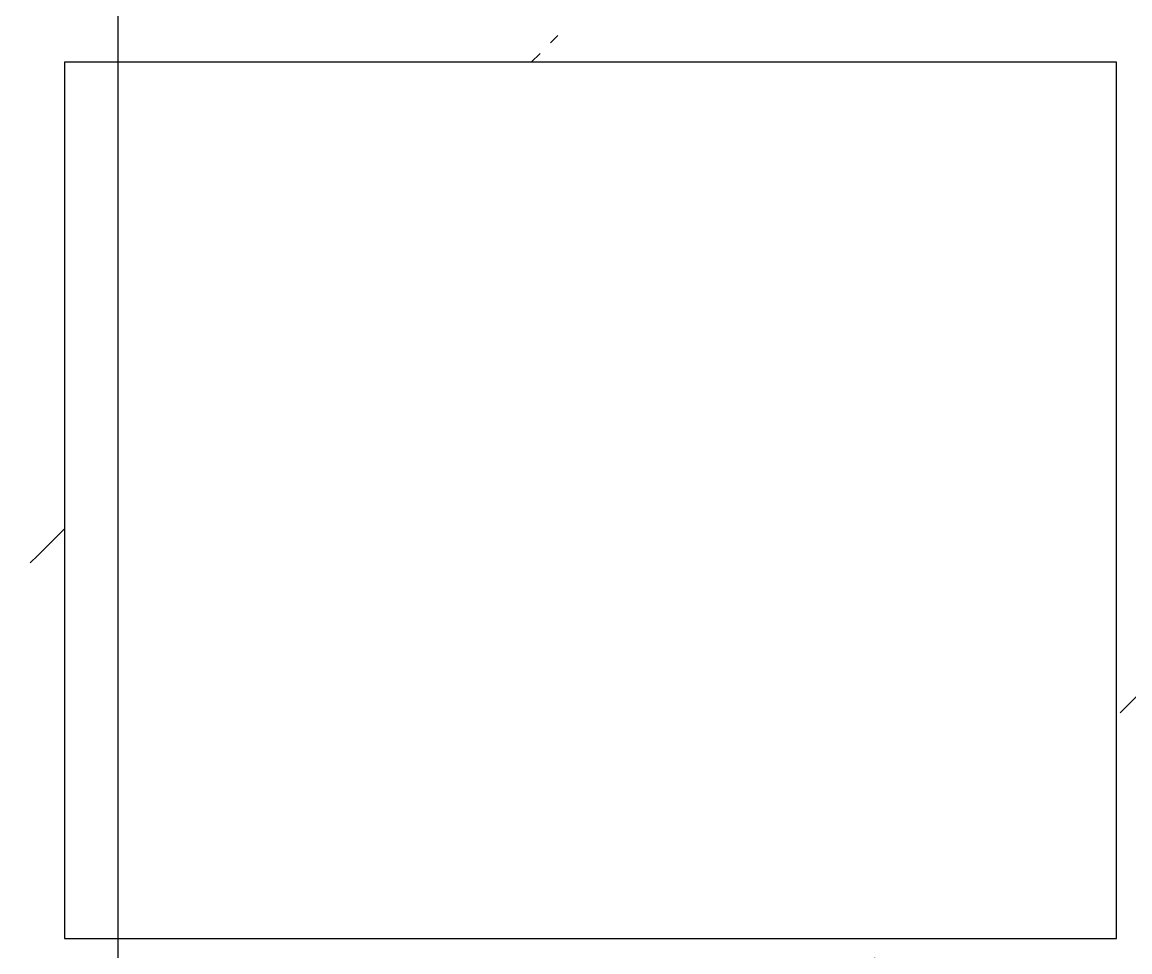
# Model space of a CAD drawing. Extents: x -15.8 to 28.7, y 37.6 to 61.4.
# Drawn here: x -12.826 to -12.195, y 42.39 to 42.921 of the extents above; entities that cross this region are included whole.
import ezdxf

# ---------------------------------------------------------------- set-up
doc = ezdxf.new("R2010")
doc.units = 0
doc.layers.add('AM_4', color=3, linetype='Continuous', lineweight=25)
doc.layers.add('AM_8', color=1, linetype='Continuous', lineweight=25)
pattern_1 = [(315, (199.7858848285435, -116.0676970257459), (0.3535533905932739, 0.3535533905932738), [])]

# ---------------------------------------------------------------- blocks, each defined once
blk = doc.blocks.new('A$C4BE507A0')
at = {"layer": 'AM_8'}
h = blk.add_hatch(dxfattribs=at)
h.set_pattern_fill('_U', color=256, scale=0.5, angle=-44.99999999999999, style=0, pattern_type=0)
h.set_pattern_definition(pattern_1)
edge = h.paths.add_edge_path()
edge.add_line((0.0094999915762344, 0.1919999999999788), (0.0094999915763252, 0.6210000000005892))
edge.add_line((0.0094999915763196, 0.6210000000006062), (0.5399999915763033, 0.6210000000006063))
edge.add_line((0.539999991576309, 0.6210000000006062), (0.5399999915763091, -0.0094999999993775))
edge.add_line((0.539999991576309, -0.0094999999993775), (0.0094999915763253, -0.0094999999993776))
edge.add_line((0.0094999915763196, -0.0094999999993775), (0.0094999915762287, 0.0257500000005734))
edge.add_line((0.0094999915762344, 0.0257500000005564), (0.0094999915762344, 0.1194999999999879))
edge.add_line((0.0094999915762344, 0.1194999999999879), (0.0002500000000452, 0.1194999999999879))
edge.add_line((0.0002500000000509, 0.1194999999999879), (0.0002500000000509, 0.1167999999998017))
edge.add_line((0.0002500000000509, 0.116799999999813), (-0.0069499999996424, 0.116799999999813))
edge.add_arc((-0.0069499999996481, 0.1205999999997971), 0.0037999999999784, -179.99999999965712, -90, ccw=False)
edge.add_line((-0.0107499999996321, 0.1205999999997687), (-0.0107499999994957, 0.1232398444316743))
edge.add_arc((-0.0070000137488933, 0.1232499999120478), 0.0037500000018099, 179.999999943721, 180.1551644999873, ccw=False)
edge.add_line((-0.0107500137507088, 0.1232499999157142), (-0.0107500137507088, 0.123249999663102))
edge.add_arc((-0.0070000137488933, 0.1232499999120478), 0.0037500000018099, 180.0000038033503, 180.1551644999872)
edge.add_line((-0.0107499999995184, 0.12323984443168), (-0.0107499999996549, 0.1205999999997743))
edge.add_arc((-0.0069499999996481, 0.1205999999997971), 0.0038000000000011, 180.0000000003428, 270)
edge.add_line((-0.0069499999996481, 0.116799999999813), (0.0002500000000452, 0.116799999999813))
edge.add_line((0.0002500000000509, 0.116799999999813), (0.0002500000000509, 0.1469999999999175))
edge.add_line((0.0002500000000509, 0.1469999999999061), (0.0094999915762401, 0.1469999999999061))
edge.add_line((0.0094999915762344, 0.1469999999999061), (0.0094999915762344, 0.1645000000000607))
edge.add_line((0.0094999915762344, 0.1645000000000607), (0.0002500000000452, 0.1645000000000607))
edge.add_line((0.0002500000000509, 0.1645000000000607), (0.0002500000000509, 0.1617999999998972))
edge.add_line((0.0002500000000509, 0.1617999999999142), (-0.0069499999997333, 0.1617999999998915))
edge.add_arc((-0.0069499999997333, 0.1655999999998698), 0.0037999999999784, -179.99999999965712, -90, ccw=False)
edge.add_line((-0.0107499999997458, 0.1655999999998414), (-0.0107499999996094, 0.1682398444653302))
edge.add_arc((-0.007000013748609, 0.1682499999121205), 0.0037500000020828, 179.9999999440684, 180.1551639872097, ccw=False)
edge.add_line((-0.0107500137507088, 0.1682499999157869), (-0.0107500137507088, 0.1682499996629474))
edge.add_arc((-0.007000013748609, 0.1682499999121205), 0.0037500000020828, 180.0000038071718, 180.1551639872096)
edge.add_line((-0.0107499999996037, 0.1682398444653188), (-0.0107499999997401, 0.1655999999998301))
edge.add_arc((-0.0069499999997333, 0.1655999999998698), 0.0038000000000011, 180.0000000003428, 270)
edge.add_line((-0.0069499999997333, 0.1617999999998858), (0.0002500000000509, 0.1617999999999085))
edge.add_line((0.0002500000000509, 0.1617999999999142), (0.0002500000000509, 0.1919999999999959))
edge.add_line((0.0002500000000509, 0.1919999999999788), (0.0094999915762401, 0.1919999999999788))
h.paths.add_polyline_path([(0.0247499915763569, 0.1020000000006291), (0.0247499915763569, 0.1195000000006132), (0.0137499915763328, 0.1195000000006132), (0.0137499915763328, 0.1470000000006166), (0.0247499915763569, 0.1470000000006166), (0.0247499915763569, 0.1645000000006291), (0.0137499915763328, 0.1645000000006291), (0.0137499915763328, 0.1920000000006041), (0.0247499915763569, 0.1920000000006041), (0.0247499915763569, 0.2095000000006166), (0.0137499915763328, 0.2095000000006166), (0.013749991576276, 0.2545000000006325), (0.0247499915763569, 0.2545000000006325), (0.0247499915763569, 0.2720000000006166), (0.0187499915762999, 0.2720000000005882), (0.013749991576276, 0.2720000000005882), (0.013749991576276, 0.2995000000005916), (0.0187499915762999, 0.2995000000005916), (0.0247499915763569, 0.29950000000062), (0.0247499915763569, 0.3170000000006325), (0.013749991576276, 0.3170000000006325), (0.013749991576276, 0.3445000000005791), (0.0187499915762999, 0.3445000000005791), (0.0247499915763569, 0.3445000000006075), (0.0247499915763569, 0.36200000000062), (0.0187499915762999, 0.3620000000005916), (0.013749991576276, 0.3620000000005916), (0.0137499915763328, 0.3895000000006519), (0.0247499915763569, 0.3895000000006519), (0.0247499915763569, 0.4070000000006076), (0.0187499915762999, 0.4070000000005792), (0.013749991576276, 0.4070000000005792), (0.013749991576276, 0.4345000000005826), (0.0187499915762999, 0.4345000000005826), (0.0247499915763569, 0.434500000000611), (0.0247499915763569, 0.4520000000006519), (0.0187499915762999, 0.4520000000006235), (0.013749991576276, 0.4520000000006235), (0.013749991576276, 0.4795000000006269), (0.0247499915763001, 0.4795000000006269), (0.0247499915763569, 0.497000000000611), (0.0187499915762999, 0.4970000000005826), (0.013749991576276, 0.4970000000005826), (0.013749991576276, 0.5245000000006144), (0.0187499915762999, 0.5245000000006144), (0.0247499915763569, 0.5245000000006428), (0.0247499915763001, 0.5420000000006269), (0.013749991576276, 0.5420000000006269), (0.013749991576276, 0.5907500000005826), (0.0187499915762999, 0.590750000000611), (0.0187499915762999, 0.6117500000005976), (0.0397499915763149, 0.6117500000005976), (0.0397499915763149, 0.6167500000006215), (0.0664999915763076, 0.6167500000006215), (0.0664999915763076, 0.6057500000005973), (0.0839999915762633, 0.6057500000005973), (0.0839999915763201, 0.611750000000626), (0.0839999915762633, 0.6167500000006215), (0.1114999915762951, 0.6167500000006215), (0.1114999915762951, 0.6057500000005973), (0.1289999915762507, 0.6057500000006258), (0.1289999915763076, 0.6117500000005976), (0.1289999915763076, 0.6167500000006215), (0.1564999915762542, 0.6167500000006215), (0.1564999915762542, 0.6057500000005973), (0.1739999915762951, 0.6057500000005973), (0.1739999915763235, 0.611750000000626), (0.1739999915762951, 0.6167500000006215), (0.2014999915762985, 0.6167500000006215), (0.2014999915763269, 0.611750000000626), (0.2014999915762985, 0.6057500000005973), (0.2189999915762542, 0.6057500000005973), (0.218999991576311, 0.611750000000626), (0.2189999915762542, 0.6167500000006215), (0.246499991576286, 0.6167500000006215), (0.2464999915763144, 0.611750000000626), (0.246499991576286, 0.6057500000005973), (0.2639999915762985, 0.6057500000005973), (0.2639999915763269, 0.611750000000626), (0.2639999915762985, 0.6167500000006215), (0.2914999915763019, 0.6167500000006215), (0.2914999915763019, 0.6057500000005973), (0.308999991576286, 0.6057500000005973), (0.308999991576286, 0.6167500000006215), (0.3364999915762894, 0.6167500000006215), (0.3364999915763178, 0.611750000000626), (0.3364999915762894, 0.6057500000005973), (0.3539999915763019, 0.6057500000005973), (0.3539999915763019, 0.6167500000006215), (0.3814999915762769, 0.6167500000006215), (0.3814999915763053, 0.611750000000626), (0.3814999915762769, 0.6057500000005973), (0.3989999915763178, 0.6057500000006258), (0.3989999915763178, 0.616750000000593), (0.4264999915763497, 0.616750000000593), (0.4264999915763497, 0.6057500000006258), (0.4439999915763054, 0.6057500000006258), (0.4439999915763054, 0.616750000000593), (0.4714999915763088, 0.616750000000593), (0.4714999915763088, 0.6057500000006258), (0.4889999915763497, 0.6057500000006258), (0.4889999915763497, 0.616750000000593), (0.5097499915762853, 0.616750000000593), (0.5097499915762853, 0.611750000000626), (0.5307499915762435, 0.611750000000626), (0.5307499915762435, 0.590750000000611), (0.5357499915763242, 0.590750000000611), (0.5357499915763242, 0.5320000000006077), (0.524749991576357, 0.5320000000006077), (0.524749991576357, 0.5145000000006235), (0.5357499915763242, 0.5145000000006235), (0.5357499915763242, 0.4870000000006201), (0.524749991576357, 0.4870000000006201), (0.524749991576357, 0.4695000000006076), (0.5357499915763242, 0.4695000000006076), (0.5357499915763242, 0.4420000000006042), (0.524749991576357, 0.4420000000006042), (0.524749991576357, 0.4245000000006201), (0.5357499915763242, 0.4245000000006201), (0.5357499915763242, 0.3970000000006166), (0.524749991576357, 0.3970000000006166), (0.524749991576357, 0.3795000000006041), (0.5357499915763242, 0.3795000000006041), (0.5357499915763242, 0.3520000000006291), (0.524749991576357, 0.3520000000006291), (0.524749991576357, 0.3345000000006166), (0.5357499915763242, 0.3345000000006166), (0.5357499915763242, 0.2895000000006291), (0.524749991576357, 0.2895000000006291), (0.524749991576357, 0.2720000000006166), (0.5357499915763242, 0.2720000000006166), (0.5357499915763242, 0.2445000000006132), (0.524749991576357, 0.2445000000006132), (0.524749991576357, 0.2270000000006291), (0.5307499915762435, 0.2270000000006291), (0.5357499915763242, 0.2270000000006007), (0.5357499915763242, 0.1995000000005689), (0.5307499915762435, 0.1995000000006257), (0.524749991576357, 0.1995000000006257), (0.524749991576357, 0.1820000000006132), (0.5357499915763242, 0.1820000000006132), (0.5357499915763242, 0.1545000000006098), (0.524749991576357, 0.1545000000006098), (0.524749991576357, 0.1370000000006257), (0.5357499915763242, 0.1370000000006257), (0.5357499915763242, 0.1095000000006223), (0.524749991576357, 0.1095000000006223), (0.524749991576357, 0.0920000000006098), (0.5357499915763242, 0.0920000000006098), (0.5357499915763242, 0.0257500000006132), (0.5307499915762435, 0.0257500000006132), (0.5307499915762435, -0.0002499999993688), (0.5097499915762853, -0.0002499999993688), (0.5097499915762853, -0.0052499999993927), (0.4859999915763069, -0.0052499999993927), (0.4859999915763069, 0.0057500000006314), (0.4684999915762944, 0.0057500000006314), (0.4684999915762944, -0.0052499999993927), (0.440999991576291, -0.0052499999993927), (0.440999991576291, 0.0057500000006314), (0.4234999915763069, 0.0057500000006314), (0.4234999915763069, -0.0052499999993927), (0.3959999915763035, -0.0052499999993927), (0.3959999915763035, 0.0057500000006314), (0.378499991576291, 0.0057500000006314), (0.378499991576291, -0.0052499999993927), (0.350999991576316, -0.0052499999993927), (0.350999991576316, 0.0057500000006314), (0.3334999915763035, 0.0057500000006314), (0.3334999915763035, -0.0052499999993927), (0.3059999915763569, -0.0052499999993927), (0.3059999915763569, 0.0057500000006314), (0.288499991576316, 0.0057500000006314), (0.288499991576316, -0.0052499999993927), (0.2609999915763126, -0.0052499999993927), (0.2609999915763126, 0.0057500000006314), (0.2434999915763569, 0.0057500000006314), (0.2434999915763569, -0.0052499999993927), (0.2159999915762398, -0.0052499999993927), (0.2159999915762398, 0.0057500000006314), (0.1984999915763126, 0.0057500000006314), (0.1984999915763126, -0.0052499999993927), (0.1709999915763092, -0.0052499999993927), (0.1709999915763092, 0.0057500000006314), (0.1534999915762398, 0.0057500000006314), (0.1534999915762398, -0.0052499999993927), (0.1259999915763217, -0.0052499999993927), (0.1259999915763217, 0.0057500000006314), (0.1084999915763092, 0.0057500000006314), (0.1084999915763092, -0.0052499999993927), (0.0809999915763342, -0.0052499999993927), (0.0809999915763342, 0.0057500000006314), (0.0634999915763217, 0.0057500000006314), (0.0634999915763217, -0.0052499999993927), (0.039749991576258, -0.0052499999993927), (0.039749991576258, -0.0002499999993688), (0.0187499915762999, -0.0002499999993688), (0.0187499915762999, 0.0257500000006132), (0.0137499915763328, 0.0257500000006132), (0.0137499915763328, 0.1020000000006291)], flags=16)
h = blk.add_hatch(dxfattribs=at)
h.set_pattern_fill('_U', color=256, scale=0.5, angle=-44.99999999999999, style=0, pattern_type=0)
h.set_pattern_definition(pattern_1)
edge = h.paths.add_edge_path()
edge.add_line((0.0094999915762344, 0.1919999999999788), (0.0094999915762344, 0.2095000000001335))
edge.add_line((0.0094999915762344, 0.2095000000001335), (0.0002500000000452, 0.2095000000001335))
edge.add_line((0.0002500000000509, 0.2095000000001335), (0.0002500000000509, 0.2067999999999472))
edge.add_line((0.0002500000000509, 0.2067999999999586), (-0.0069499999997333, 0.2067999999999586))
edge.add_arc((-0.0069499999997333, 0.2105999999999426), 0.0037999999999784, -179.99999999965712, -90, ccw=False)
edge.add_line((-0.0107499999997458, 0.2105999999999142), (-0.0107499999996094, 0.2132398444654029))
edge.add_arc((-0.0070000137507691, 0.2132499999158597), 0.0037499999999554, 180.1551640432295, 270.0000038624086)
edge.add_line((-0.007000013497958, 0.2094999999158631), (-0.0057500137506793, 0.2095000000001278))
edge.add_line((-0.005750013750685, 0.2095000000001335), (0.0094999915762401, 0.2095000000001335))
edge.add_line((0.0094999915762344, 0.2095000000001335), (0.0094999915764617, 0.2544962659157761))
edge.add_line((0.0094999915764618, 0.2544962659157761), (0.0094999915763252, 0.6210000000005892))
edge.add_line((0.0094999915763196, 0.6210000000006062), (0.5399999915763033, 0.6210000000006063))
edge.add_line((0.539999991576309, 0.6210000000006062), (0.5399999915763091, -0.0094999999993775))
edge.add_line((0.539999991576309, -0.0094999999993775), (0.0094999915763253, -0.0094999999993776))
edge.add_line((0.0094999915763196, -0.0094999999993775), (0.0094999915762287, 0.0257500000005734))
edge.add_line((0.0094999915762344, 0.0257500000005564), (0.0094999915762344, 0.1194999999999879))
edge.add_line((0.0094999915762344, 0.1194999999999879), (0.0002500000000452, 0.1194999999999879))
edge.add_line((0.0002500000000509, 0.1194999999999879), (0.0002500000000055, 0.1167999999998017))
edge.add_line((0.0002499999999941, 0.116799999999813), (-0.0069499999996538, 0.116799999999813))
edge.add_arc((-0.0069499999996481, 0.1205999999997971), 0.0037999999999784, -179.99999999965712, -90, ccw=False)
edge.add_line((-0.0107499999996321, 0.1205999999997687), (-0.0107499999994957, 0.1232398444316743))
edge.add_arc((-0.0070000137488933, 0.1232499999120478), 0.0037500000018099, 179.999999943721, 180.1551644999873, ccw=False)
edge.add_line((-0.0107500137507088, 0.1232499999157142), (-0.0107500137507088, 0.123249999663102))
edge.add_arc((-0.0070000137488933, 0.1232499999120478), 0.0037500000018099, 180.0000038033503, 180.1551644999872)
edge.add_line((-0.0107499999995184, 0.12323984443168), (-0.0107499999996549, 0.1205999999997743))
edge.add_arc((-0.0069499999996481, 0.1205999999997971), 0.0038000000000011, 180.0000000003428, 270)
edge.add_line((-0.0069499999996481, 0.116799999999813), (0.0002499999999998, 0.116799999999813))
edge.add_line((0.0002499999999941, 0.116799999999813), (0.0002500000000396, 0.1194999999999993))
edge.add_line((0.0002500000000509, 0.1194999999999879), (0.0002500000000509, 0.1469999999999061))
edge.add_line((0.0002500000000509, 0.1469999999999061), (0.0094999915762401, 0.1469999999999061))
edge.add_line((0.0094999915762344, 0.1469999999999061), (0.0094999915762344, 0.1645000000000607))
edge.add_line((0.0094999915762344, 0.1645000000000607), (0.0002500000000452, 0.1645000000000607))
edge.add_line((0.0002500000000509, 0.1645000000000607), (0.0002500000000509, 0.1617999999998972))
edge.add_line((0.0002500000000509, 0.1617999999999142), (-0.0069499999997333, 0.1617999999998915))
edge.add_arc((-0.0069499999997333, 0.1655999999998698), 0.0037999999999784, -179.99999999965712, -90, ccw=False)
edge.add_line((-0.0107499999997458, 0.1655999999998414), (-0.0107499999996094, 0.1682398444653302))
edge.add_arc((-0.007000013748609, 0.1682499999121205), 0.0037500000020828, 179.9999999440684, 180.1551639872097, ccw=False)
edge.add_line((-0.0107500137507088, 0.1682499999157869), (-0.0107500137507088, 0.1682499996629474))
edge.add_arc((-0.007000013748609, 0.1682499999121205), 0.0037500000020828, 180.0000038071718, 180.1551639872096)
edge.add_line((-0.0107499999996037, 0.1682398444653188), (-0.0107499999997401, 0.1655999999998301))
edge.add_arc((-0.0069499999997333, 0.1655999999998698), 0.0038000000000011, 180.0000000003428, 270)
edge.add_line((-0.0069499999997333, 0.1617999999998858), (0.0002500000000509, 0.1617999999999085))
edge.add_line((0.0002500000000509, 0.1617999999999142), (0.0002500000000509, 0.1919999999999959))
edge.add_line((0.0002500000000509, 0.1919999999999788), (0.0094999915762401, 0.1919999999999788))
h.paths.add_polyline_path([(0.0137499915763328, 0.1470000000006166), (0.0247499915763569, 0.1470000000006166), (0.0247499915763569, 0.1645000000006291), (0.0137499915763328, 0.1645000000006291), (0.0137499915763328, 0.1920000000006041), (0.0247499915763569, 0.1920000000006041), (0.0247499915763569, 0.2095000000006166), (0.0137499915763328, 0.2095000000006166), (0.0137499915763328, 0.2545000000006041), (0.0187499915762999, 0.2545000000006041), (0.0247499915763569, 0.2545000000006325), (0.0247499915763569, 0.2720000000006166), (0.0137499915763328, 0.2720000000006166), (0.0137499915763328, 0.29950000000062), (0.0247499915763569, 0.29950000000062), (0.0247499915763569, 0.3170000000006325), (0.0187499915762999, 0.3170000000006325), (0.0137499915763328, 0.3170000000006041), (0.0137499915763328, 0.3445000000006075), (0.0247499915763569, 0.3445000000006075), (0.0247499915763569, 0.36200000000062), (0.0137499915763328, 0.36200000000062), (0.0137499915763328, 0.3895000000006519), (0.0247499915763569, 0.3895000000006519), (0.0247499915763569, 0.4070000000006076), (0.0137499915763328, 0.4070000000006076), (0.0137499915763328, 0.434500000000611), (0.0247499915763569, 0.434500000000611), (0.0247499915763569, 0.4520000000006519), (0.0137499915763328, 0.4520000000006519), (0.0137499915763328, 0.4795000000005985), (0.0187499915762999, 0.4795000000005985), (0.0247499915763001, 0.4795000000006269), (0.0247499915763569, 0.497000000000611), (0.0137499915763328, 0.497000000000611), (0.0137499915763328, 0.5245000000006428), (0.0247499915763569, 0.5245000000006428), (0.0247499915763001, 0.5420000000006269), (0.0187499915762999, 0.5420000000006269), (0.0137499915763328, 0.5420000000005984), (0.0137499915763328, 0.590750000000611), (0.0187499915762999, 0.590750000000611), (0.0187499915762999, 0.611750000000626), (0.039749991576258, 0.611750000000626), (0.039749991576258, 0.616750000000593), (0.0664999915762508, 0.616750000000593), (0.0664999915762508, 0.6057500000006258), (0.0839999915762633, 0.6057500000005973), (0.0839999915763201, 0.611750000000626), (0.0839999915763201, 0.616750000000593), (0.1114999915763235, 0.616750000000593), (0.1114999915763235, 0.611750000000626), (0.1114999915762951, 0.6057500000005973), (0.1289999915762507, 0.6057500000006258), (0.1289999915762507, 0.616750000000593), (0.156499991576311, 0.616750000000593), (0.156499991576311, 0.611750000000626), (0.1564999915762542, 0.6057500000005973), (0.1739999915762951, 0.6057500000005973), (0.1739999915763235, 0.611750000000626), (0.1739999915763235, 0.616750000000593), (0.2014999915763269, 0.616750000000593), (0.2014999915763269, 0.611750000000626), (0.2014999915762985, 0.6057500000005973), (0.2189999915762542, 0.6057500000005973), (0.218999991576311, 0.611750000000626), (0.218999991576311, 0.616750000000593), (0.2464999915763144, 0.616750000000593), (0.2464999915763144, 0.611750000000626), (0.246499991576286, 0.6057500000005973), (0.2639999915762985, 0.6057500000005973), (0.2639999915763269, 0.611750000000626), (0.2639999915763269, 0.616750000000593), (0.2914999915763019, 0.616750000000593), (0.2914999915763019, 0.6057500000005973), (0.308999991576286, 0.6057500000005973), (0.3089999915763144, 0.611750000000626), (0.3089999915763144, 0.616750000000593), (0.3364999915763178, 0.616750000000593), (0.3364999915763178, 0.611750000000626), (0.3364999915762894, 0.6057500000005973), (0.3539999915763019, 0.6057500000005973), (0.3539999915763019, 0.616750000000593), (0.3814999915763053, 0.616750000000593), (0.3814999915763053, 0.611750000000626), (0.3814999915762769, 0.6057500000005973), (0.3989999915763178, 0.6057500000006258), (0.3989999915763178, 0.616750000000593), (0.4264999915763497, 0.616750000000593), (0.4264999915763497, 0.6057500000006258), (0.4439999915763054, 0.6057500000006258), (0.4439999915763054, 0.616750000000593), (0.4714999915763088, 0.616750000000593), (0.4714999915763088, 0.6057500000006258), (0.4889999915763497, 0.6057500000006258), (0.4889999915763497, 0.616750000000593), (0.5097499915762853, 0.616750000000593), (0.5097499915762853, 0.611750000000626), (0.5307499915762435, 0.611750000000626), (0.5307499915762435, 0.590750000000611), (0.5357499915763242, 0.590750000000611), (0.5357499915763242, 0.5320000000006077), (0.524749991576357, 0.5320000000006077), (0.524749991576357, 0.5145000000006235), (0.5357499915763242, 0.5145000000006235), (0.5357499915763242, 0.4870000000006201), (0.524749991576357, 0.4870000000006201), (0.524749991576357, 0.4695000000006076), (0.5357499915763242, 0.4695000000006076), (0.5357499915763242, 0.4420000000006042), (0.524749991576357, 0.4420000000006042), (0.524749991576357, 0.4245000000006201), (0.5357499915763242, 0.4245000000006201), (0.5357499915763242, 0.3970000000006166), (0.524749991576357, 0.3970000000006166), (0.524749991576357, 0.3795000000006041), (0.5357499915763242, 0.3795000000006041), (0.5357499915763242, 0.3520000000006291), (0.524749991576357, 0.3520000000006291), (0.524749991576357, 0.3345000000006166), (0.5357499915763242, 0.3345000000006166), (0.5357499915763242, 0.2895000000006291), (0.524749991576357, 0.2895000000006291), (0.524749991576357, 0.2720000000006166), (0.5357499915763242, 0.2720000000006166), (0.5357499915763242, 0.2445000000006132), (0.524749991576357, 0.2445000000006132), (0.524749991576357, 0.2270000000006291), (0.5307499915762435, 0.2270000000006291), (0.5357499915763242, 0.2270000000006007), (0.5357499915763242, 0.1995000000005689), (0.5307499915762435, 0.1995000000006257), (0.524749991576357, 0.1995000000006257), (0.524749991576357, 0.1820000000006132), (0.5357499915763242, 0.1820000000006132), (0.5357499915763242, 0.1545000000006098), (0.524749991576357, 0.1545000000006098), (0.524749991576357, 0.1370000000006257), (0.5357499915763242, 0.1370000000006257), (0.5357499915763242, 0.1095000000006223), (0.524749991576357, 0.1095000000006223), (0.524749991576357, 0.0920000000006098), (0.5357499915763242, 0.0920000000006098), (0.5357499915763242, 0.0257500000006132), (0.5307499915762435, 0.0257500000006132), (0.5307499915762435, -0.0002499999993688), (0.5097499915762853, -0.0002499999993688), (0.5097499915762853, -0.0052499999993927), (0.4859999915763069, -0.0052499999993927), (0.4859999915763069, 0.0057500000006314), (0.4684999915762944, 0.0057500000006314), (0.4684999915762944, -0.0052499999993927), (0.440999991576291, -0.0052499999993927), (0.440999991576291, 0.0057500000006314), (0.4234999915763069, 0.0057500000006314), (0.4234999915763069, -0.0052499999993927), (0.3959999915763035, -0.0052499999993927), (0.3959999915763035, 0.0057500000006314), (0.378499991576291, 0.0057500000006314), (0.378499991576291, -0.0052499999993927), (0.350999991576316, -0.0052499999993927), (0.350999991576316, 0.0057500000006314), (0.3334999915763035, 0.0057500000006314), (0.3334999915763035, -0.0052499999993927), (0.3059999915763569, -0.0052499999993927), (0.3059999915763569, 0.0057500000006314), (0.288499991576316, 0.0057500000006314), (0.288499991576316, -0.0052499999993927), (0.2609999915763126, -0.0052499999993927), (0.2609999915763126, 0.0057500000006314), (0.2434999915763569, 0.0057500000006314), (0.2434999915763569, -0.0052499999993927), (0.2159999915762398, -0.0052499999993927), (0.2159999915762398, 0.0057500000006314), (0.1984999915763126, 0.0057500000006314), (0.1984999915763126, -0.0052499999993927), (0.1709999915763092, -0.0052499999993927), (0.1709999915763092, 0.0057500000006314), (0.1534999915762398, 0.0057500000006314), (0.1534999915762398, -0.0052499999993927), (0.1259999915763217, -0.0052499999993927), (0.1259999915763217, 0.0057500000006314), (0.1084999915763092, 0.0057500000006314), (0.1084999915763092, -0.0052499999993927), (0.0809999915763342, -0.0052499999993927), (0.0809999915763342, 0.0057500000006314), (0.0634999915763217, 0.0057500000006314), (0.0634999915763217, -0.0052499999993927), (0.039749991576258, -0.0052499999993927), (0.039749991576258, -0.0002499999993688), (0.0187499915762999, -0.0002499999993688), (0.0187499915762999, 0.0257500000006132), (0.0137499915763328, 0.0257500000006132), (0.0137499915763328, 0.1020000000006291), (0.0247499915763569, 0.1020000000006291), (0.0247499915763569, 0.1195000000006132), (0.0137499915763328, 0.1195000000006132)], flags=16)

msp = doc.modelspace()

# ---------------------------------------------------------------- linework, layer by layer
at = {"color": 6, "linetype": 'ByBlock'}
msp.add_lwpolyline([(-12.20225641151546, 42.39783332121397), (-12.20225641151546, 42.89783332121396), (-12.80225641151537, 42.89783332121396), (-12.80225641151537, 42.39783332121397)], close=True, dxfattribs=at)
at = {"layer": 'AM_4', "color": 1, "linetype": 'ByBlock'}
msp.add_lwpolyline([(-14.72284367045824, 43.48625338789884), (-12.77188555612099, 43.48625338789884), (-12.77188555612099, 41.87841044341985), (-14.72284367045824, 41.87841044341985)], close=True, dxfattribs=at)

# ---------------------------------------------------------------- block references
at = {"color": 1, "linetype": 'ByBlock', "rotation": 90}
for p in [(-12.82700641151518, 42.37308332963789), (-12.1965064115152, 42.37308332963789)]:
    msp.add_blockref('A$C4BE507A0', p, dxfattribs=at)

doc.saveas('drawing.dxf')
